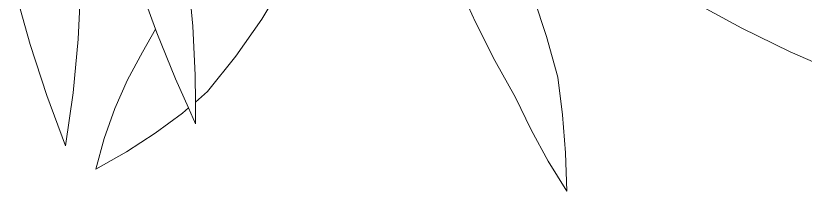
# Model space of a CAD drawing. Header units: millimetres. Extents: x 18 to 174501, y 22 to 24571.
# Drawn here: x 22200.9 to 22490.7, y 4414.1 to 4478.5 of the extents above; entities that cross this region are included whole.
import ezdxf

# ---------------------------------------------------------------- set-up
doc = ezdxf.new("R2010")
doc.units = ezdxf.units.MM
doc.header["$MEASUREMENT"] = 0
doc.layers.add('Edges', color=7, linetype='Continuous', lineweight=18)

# ---------------------------------------------------------------- blocks, each defined once
blk = doc.blocks.new('BAMBOOPLAN')
at = {"layer": 'Edges'}
for p, q in [((7.0122, -6.7861), (6.7336, -6.7389)), ((7.2923, -6.8207), (7.0122, -6.7861)), ((7.5732, -6.8423), (7.2923, -6.8207)), ((6.0583, -7.1621), (5.9239, -6.9862)), ((5.6812, -7.2125), (5.5297, -7.0495)), ((6.1847, -7.3437), (6.0583, -7.1621)), ((5.8422, -7.3681), (5.6812, -7.2125)), ((4.6172, -7.5625), (4.6725, -7.2876)), ((6.0093, -7.5165), (5.8422, -7.3681)), ((6.2716, -7.5223), (6.1847, -7.3437)), ((4.2863, -7.7163), (4.181, -7.4802)), ((6.1416, -7.6507), (6.0093, -7.5165)), ((6.3511, -7.706), (6.2716, -7.5223)), ((4.5507, -7.7903), (4.6172, -7.5625)), ((4.1062, -7.7937), (3.9548, -7.6061)), ((6.2796, -7.7768), (6.1416, -7.6507)), ((3.7401, -7.9768), (3.6612, -7.7059)), ((4.3819, -7.9549), (4.2863, -7.7163)), ((6.4229, -7.8943), (6.3511, -7.706)), ((6.4229, -7.8943), (6.2796, -7.7768)), ((4.0819, -7.93), (4.1062, -7.7937)), ((4.119, -7.8095), (4.1062, -7.7937)), ((4.29, -8.0061), (4.119, -7.8095)), ((4.4721, -8.0147), (4.5507, -7.7903)), ((3.5111, -8.0853), (3.3515, -7.8525)), ((4.0549, -8.0933), (4.0819, -7.93)), ((3.8066, -8.2505), (3.7401, -7.9768)), ((4.4292, -8.0876), (4.3819, -7.9549)), ((4.405, -8.1286), (4.29, -8.0061)), ((4.4292, -8.0876), (4.4721, -8.0147)), ((3.6808, -8.3101), (3.5111, -8.0853)), ((4.0405, -8.258), (4.0549, -8.0933)), ((4.4676, -8.1953), (4.4292, -8.0876)), ((4.3838, -8.1647), (4.405, -8.1286)), ((4.4676, -8.1953), (4.405, -8.1286)), ((4.2838, -8.3108), (4.3838, -8.1647)), ((3.8603, -8.5264), (3.8066, -8.2505)), ((4.0388, -8.4238), (4.0405, -8.258)), ((3.8603, -8.5264), (3.6808, -8.3101)), ((4.1723, -8.4528), (4.2838, -8.3108)), ((4.0496, -8.5902), (4.0388, -8.4238)), ((4.0496, -8.5902), (4.1723, -8.4528))]:
    blk.add_line(p, q, dxfattribs=at)

msp = doc.modelspace()

# ---------------------------------------------------------------- block references
at = {"xscale": 69.97983938875464, "yscale": 69.97983938875464, "zscale": 69.97983938875464, "rotation": 340.9588725647666}
msp.add_blockref('BAMBOOPLAN', (22158.48, 5082.93), dxfattribs=at)

doc.saveas('drawing.dxf')
